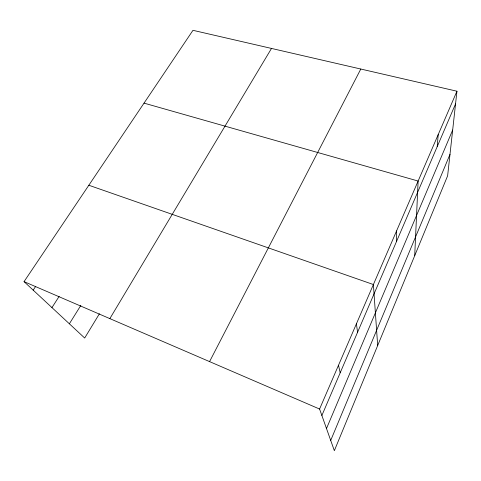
<?xml version="1.0" encoding="UTF-8"?>
<svg xmlns="http://www.w3.org/2000/svg" width="481" height="481" viewBox="0 0 481 481"><rect width="100%" height="100%" fill="white"/><g stroke="black" fill="none" stroke-linecap="round" stroke-linejoin="round"><path stroke-width="0.72" d="M414.712 255.664L418.127 181.042L144.035 103.126M437.211 146.645L438.203 134.596M456.95 91.216L447.625 175.812L334.349 450.679L319.582 409.036L456.95 91.216L192.971 30.321L24.05 281.632L84.68 338.035L99.399 313.792M330.712 440.422L449.988 154.359M326.497 428.541L452.669 130.026M321.873 415.488L455.549 103.896M209.566 361.61L360.798 69.036M109.848 318.62L271.494 48.437M69.372 323.797L80.844 305.393M51.954 307.593L59.133 296.404M33.189 290.133L35.66 286.399M88.835 185.245L373.394 284.536L377.681 345.52M24.05 281.632L319.582 409.036M338.51 365.247L340.193 372.775M356.421 323.809L357.563 332.293M396.578 230.892L396.609 241.288"/></g></svg>
